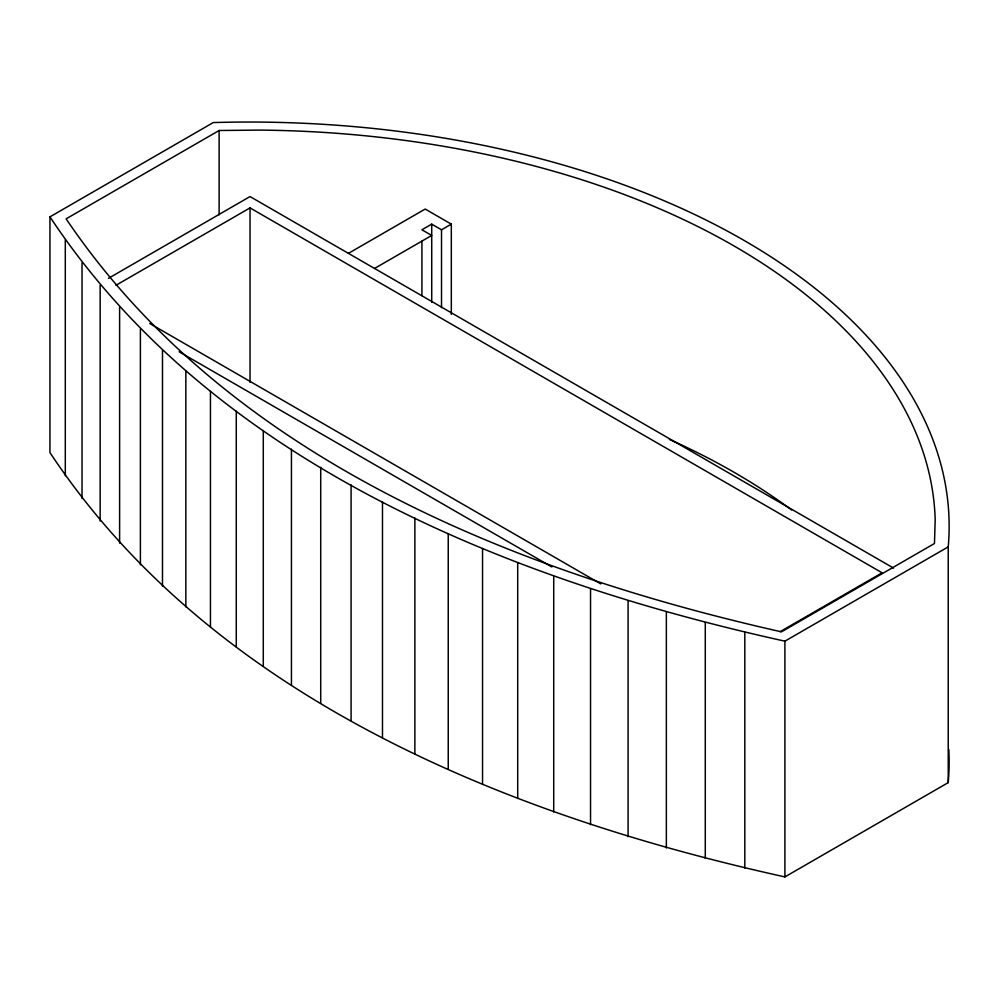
<?xml version="1.0" encoding="UTF-8"?>
<svg xmlns="http://www.w3.org/2000/svg" width="999" height="999" viewBox="0 0 999 999"><rect width="100%" height="100%" fill="white"/><g stroke="black" fill="none" stroke-linecap="round" stroke-linejoin="round"><path stroke-width="1.5" d="M49.95 216.858L213.274 122.565A700.137 404.22 0 0 1 948.226 546.878L948.226 782.617L784.902 876.91C508.041 815.758 212.675 698.126 49.95 452.597L49.95 216.858C212.675 462.4 508.041 580.019 784.902 641.171L948.226 546.878M219.118 130.507L66.109 218.843C226.486 456.331 511.875 571.166 781.455 631.843L934.465 543.506L935.189 519.967A686.276 396.216 0 0 0 259.89 130.095L219.118 130.507L219.118 214.785M108.429 278.334L250.037 196.566L893.593 568.119M115.884 285.339L250.037 207.892L882.105 572.802L780.144 631.668M348.426 253.371L425.187 209.053L451.311 224.138L451.311 314.46M451.311 224.138L441.521 229.795L431.718 224.138L421.915 229.795L431.718 235.452L374.55 268.456M149.75 323.489L600.836 583.916M179.121 351.76L551.873 566.957M784.902 641.171L784.902 876.91M744.817 632.317L744.817 868.056M705.282 622.652L705.282 858.391M666.358 612.2L666.358 847.939M628.096 600.961L628.096 836.7M590.534 588.96L590.534 824.699M553.721 576.211L553.721 811.937M517.707 562.712L517.707 798.451M482.542 548.513L482.542 784.252M448.239 533.603L448.239 769.342M441.521 229.795L441.521 307.655M431.718 224.138L431.718 302.41M421.915 241.109L421.915 295.617M414.872 518.006L414.872 753.745M382.48 501.748L382.48 737.487M351.074 484.852L351.074 720.591M320.716 467.32L320.716 703.059M291.446 449.2L291.446 684.939M263.286 430.494L263.286 666.221M250.037 207.892L250.037 382.367M236.276 411.226L236.276 646.965M210.452 391.421L210.452 627.16M185.851 371.116L185.851 606.855M162.487 350.324L162.487 586.063M140.397 329.071L140.397 564.81M119.605 307.392L119.605 543.119M100.15 285.302L100.15 521.028M82.03 262.824L82.03 498.563M65.297 239.997L65.297 475.736M948.813 749.575A700.137 404.22 0 0 1 948.226 782.617M669.38 439.385A686.276 396.216 0 0 1 791.633 510.002"/></g></svg>
